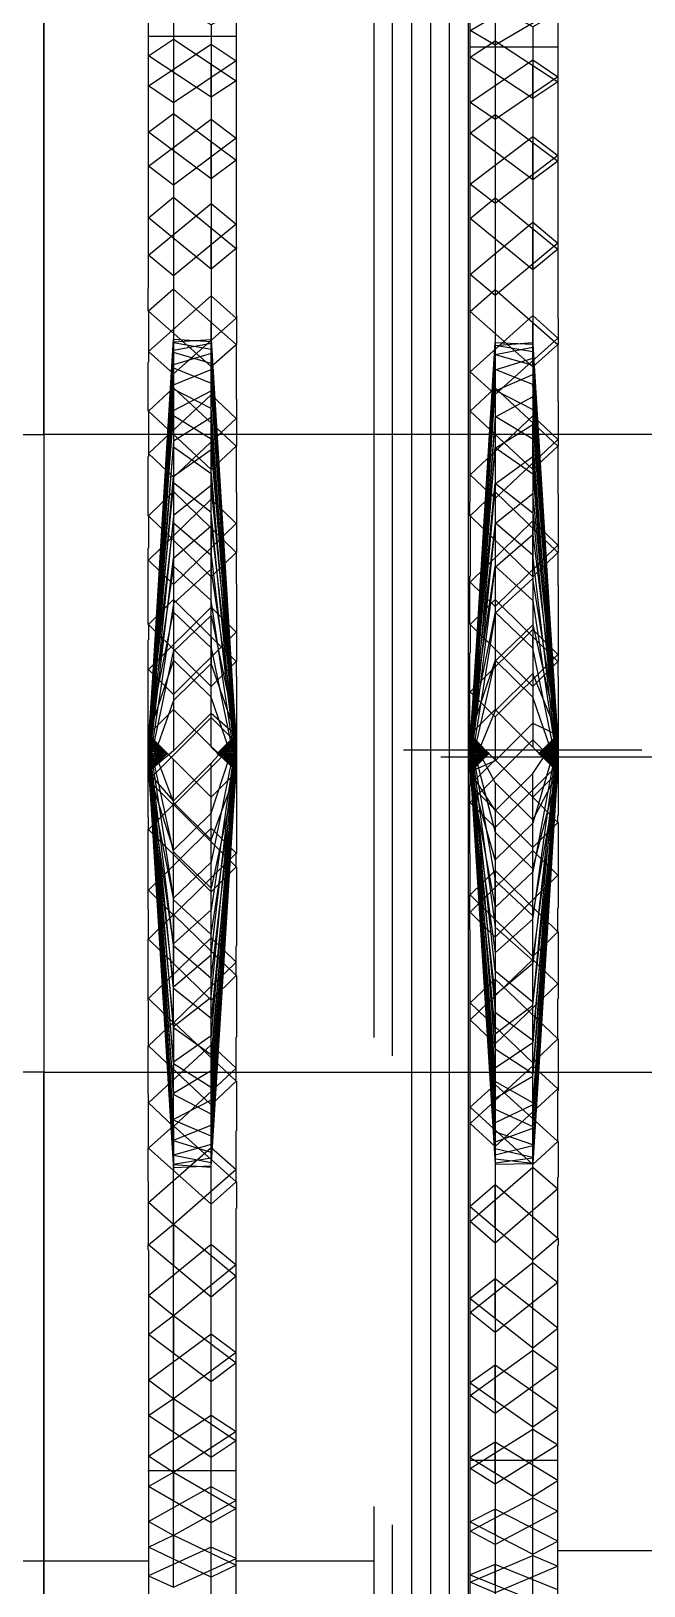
# Model space of a CAD drawing. Header units: millimetres. Extents: x -300 to 383236, y -195106 to -144646.
# Drawn here: x 28283.7 to 28370.2, y -163319.2 to -163099.7 of the extents above; entities that cross this region are included whole.
import ezdxf

# ---------------------------------------------------------------- set-up
doc = ezdxf.new("R2010")
doc.units = ezdxf.units.MM
doc.header["$LTSCALE"] = 60
doc.layers.add('EQUIPMENT', color=253, linetype='Continuous', lineweight=0)

# ---------------------------------------------------------------- blocks, each defined once
blk = doc.blocks.new('A$Cc6299706')
at = {"layer": 'EQUIPMENT', "lineweight": -3}
for points in [[(-42884.53, 32298.5), (-43054.53, 32298.5), (-43054.53, 32178.6), (-43054.53, 31949.5), (-43054.53, 32178.6)], [(-43039.77, 31970.14), (-43039.77, 31980.11), (-43039.77, 31992.19), (-43039.77, 32002.98), (-43039.77, 32012.33), (-43039.77, 32020.09), (-43039.77, 32026.17), (-43039.77, 32030.45), (-43039.77, 32032.9), (-43039.77, 32033.45), (-43030.93, 32033.49)], [(-43036.23, 32033.43), (-43036.23, 31962.61)], [(-43036.23, 32033.3), (-43036.23, 31962.96)], [(-43030.93, 32032.68), (-43030.93, 32031.86), (-43030.93, 32033.49), (-43027.39, 32033.47), (-43027.39, 32032.27), (-43027.39, 32029.2), (-43027.39, 32024.3), (-43027.39, 32017.65), (-43027.39, 32009.33), (-43027.39, 31999.47), (-43027.39, 31988.23), (-43027.39, 31975.95)], [(-42994.36, 31939.97), (-42994.36, 31952.82), (-42994.36, 31966.89), (-42994.36, 31980.03), (-42994.36, 31992.06), (-42994.36, 32002.78), (-42994.36, 32012.03), (-42994.36, 32019.68), (-42994.36, 32025.62), (-42994.36, 32029.76), (-42994.36, 32032.02), (-42994.36, 32032.39), (-42985.53, 32032.54)], [(-42994.36, 32032.39), (-42990.83, 32032.34), (-42990.83, 31962.06)], [(-42990.83, 32032.39), (-42990.83, 31962.51)], [(-42985.53, 32031.84), (-42985.53, 32031.1), (-42985.53, 32032.54), (-42981.99, 32032.48), (-42981.99, 32031.47), (-42981.99, 32028.56), (-42981.99, 32023.8), (-42981.99, 32017.28), (-42981.99, 32009.07), (-42981.99, 31999.29), (-42981.99, 31988.11), (-42981.99, 31975.69), (-42981.99, 31965.87)], [(-43036.23, 32031.67), (-43036.23, 31961.4)], [(-43036.23, 32031.28), (-43036.23, 31962.45)], [(-42990.83, 32030.55), (-42990.83, 31962.08)], [(-42990.83, 32030.37), (-42990.83, 31960.76)], [(-43036.23, 32028.05), (-43036.23, 31959.36)], [(-43036.23, 32027.41), (-43036.23, 31961.1)], [(-43005.33, 31861.82), (-43005.33, 32027.35), (-43007.93, 32027.35), (-43007.93, 31864.42)], [(-43005.33, 32027.05), (-43002.63, 32027.05), (-43002.63, 31781.96), (-43005.33, 31781.96)], [(-43002.63, 32026.75), (-42999.93, 32026.75), (-42999.93, 31782.26), (-43002.63, 31782.26)], [(-42999.93, 32026.45), (-42997.33, 32026.45), (-42997.33, 31782.56), (-42999.93, 31782.56)], [(-42997.33, 32026.15), (-42994.63, 32026.15), (-42994.63, 31782.86), (-42997.33, 31782.86)], [(-42990.83, 32026.84), (-42990.83, 31960.81)], [(-42990.83, 32026.53), (-42990.83, 31958.63)], [(-43036.23, 32022.61), (-43036.23, 31956.52)], [(-43036.23, 32021.73), (-43036.23, 31958.91)], [(-42990.83, 32021.29), (-42990.83, 31958.69)], [(-42990.83, 32020.88), (-42990.83, 31955.68)], [(-43036.23, 32015.44), (-43036.23, 31952.91)], [(-43030.93, 32007.33), (-43039.77, 32012.33), (-43036.23, 32014.33), (-43027.39, 32009.33), (-43030.93, 32007.33), (-43030.93, 31997.13)], [(-43036.23, 32014.33), (-43036.23, 31955.93)], [(-42985.53, 32007.08), (-42994.36, 32012.03), (-42990.83, 32014.01), (-42981.99, 32009.07), (-42985.53, 32007.08), (-42985.53, 31996.97)], [(-42990.83, 32014.01), (-42990.83, 31955.76)], [(-42990.83, 32013.48), (-42990.83, 31951.98)], [(-43036.23, 32006.65), (-43036.23, 31948.6)], [(-43039.83, 32005.75), (-43027.33, 32005.75)], [(-43030.93, 31997.13), (-43039.77, 32002.98), (-43036.23, 32005.32), (-43027.39, 31999.47), (-43030.93, 31997.13), (-43030.93, 31985.59)], [(-43036.23, 32005.32), (-43036.23, 31952.19)], [(-42994.43, 32004.25), (-42981.93, 32004.25)], [(-42985.53, 31996.97), (-42994.36, 32002.78), (-42990.83, 32005.1), (-42981.99, 31999.29), (-42985.53, 31996.97), (-42985.53, 31985.48)], [(-42990.83, 32005.1), (-42990.83, 31952.07)], [(-42990.83, 32004.47), (-42990.83, 31947.57)], [(-43030.93, 32001.82), (-43030.93, 31997.13)], [(-43030.93, 32001.82), (-43030.93, 31997.13)], [(-43030.93, 32001.82), (-43030.93, 31997.13)], [(-43030.93, 32001.82), (-43030.93, 31997.13)], [(-43030.93, 32001.82), (-43030.93, 31997.13)], [(-43030.93, 32001.82), (-43030.93, 31997.13)], [(-43030.93, 32001.82), (-43030.93, 31997.13)], [(-42985.53, 32001.61), (-42985.53, 31996.97)], [(-42985.53, 32001.61), (-42985.53, 31996.97)], [(-42985.53, 32001.61), (-42985.53, 31996.97)], [(-42985.53, 32001.61), (-42985.53, 31996.97)], [(-42985.53, 32001.61), (-42985.53, 31996.97)], [(-42985.53, 32001.61), (-42985.53, 31996.97)], [(-42985.53, 32001.61), (-42985.53, 31996.97)], [(-43036.23, 31996.36), (-43036.23, 31943.63)], [(-43030.93, 31985.59), (-43039.77, 31992.19), (-43036.23, 31994.83), (-43027.39, 31988.23), (-43030.93, 31985.59), (-43030.93, 31972.85)], [(-43036.23, 31994.83), (-43036.23, 31947.76)], [(-42985.53, 31985.48), (-42994.36, 31992.06), (-42990.83, 31994.69), (-42981.99, 31988.11), (-42985.53, 31985.48), (-42985.53, 31972.79)], [(-42990.83, 31994.69), (-42990.83, 31947.67)], [(-42990.83, 31993.97), (-42990.83, 31942.51)], [(-43030.93, 31990.87), (-43030.93, 31985.59)], [(-43030.93, 31990.87), (-43030.93, 31985.59)], [(-43030.93, 31990.87), (-43030.93, 31985.59)], [(-43030.93, 31990.87), (-43030.93, 31985.59)], [(-43030.93, 31990.87), (-43030.93, 31985.59)], [(-43030.93, 31990.87), (-43030.93, 31985.59)], [(-43030.93, 31990.87), (-43030.93, 31985.59)], [(-43030.93, 31990.87), (-43030.93, 31985.59)], [(-43030.93, 31990.87), (-43030.93, 31985.59)], [(-42985.53, 31990.75), (-42985.53, 31985.48)], [(-42985.53, 31990.75), (-42985.53, 31985.48)], [(-42985.53, 31990.75), (-42985.53, 31985.48)], [(-42985.53, 31990.75), (-42985.53, 31985.48)], [(-42985.53, 31990.75), (-42985.53, 31985.48)], [(-42985.53, 31990.75), (-42985.53, 31985.48)], [(-42985.53, 31990.75), (-42985.53, 31985.48)], [(-42985.53, 31990.75), (-42985.53, 31985.48)], [(-42985.53, 31990.75), (-42985.53, 31985.48)], [(-43036.23, 31984.72), (-43036.23, 31938.1)], [(-43030.93, 31972.85), (-43039.77, 31980.11), (-43036.23, 31983.02), (-43027.39, 31975.76), (-43030.93, 31972.85), (-43030.93, 31959.11)], [(-43036.23, 31983.02), (-43036.23, 31942.69)], [(-42985.53, 31972.79), (-42994.36, 31980.03), (-42990.83, 31982.93), (-42981.99, 31975.69), (-42985.53, 31972.79), (-42985.53, 31959.09)], [(-42990.83, 31982.93), (-42990.83, 31942.64)], [(-42990.83, 31982.13), (-42990.83, 31936.89)], [(-43030.93, 31978.67), (-43030.93, 31972.85)], [(-43030.93, 31978.67), (-43030.93, 31972.85)], [(-43030.93, 31978.67), (-43030.93, 31972.85)], [(-43030.93, 31978.67), (-43030.93, 31972.85)], [(-43030.93, 31978.67), (-43030.93, 31972.85)], [(-43030.93, 31978.67), (-43030.93, 31972.85)], [(-43030.93, 31978.67), (-43030.93, 31972.85)], [(-43030.93, 31978.67), (-43030.93, 31972.85)], [(-43030.93, 31978.67), (-43030.93, 31972.85)], [(-43030.93, 31978.67), (-43030.93, 31972.85)], [(-43030.93, 31978.67), (-43030.93, 31972.85)], [(-42985.53, 31978.59), (-42985.53, 31972.79)], [(-42985.53, 31978.59), (-42985.53, 31972.79)], [(-42985.53, 31978.59), (-42985.53, 31972.79)], [(-42985.53, 31978.59), (-42985.53, 31972.79)], [(-42985.53, 31978.59), (-42985.53, 31972.79)], [(-42985.53, 31978.59), (-42985.53, 31972.79)], [(-42985.53, 31978.59), (-42985.53, 31972.79)], [(-42985.53, 31978.59), (-42985.53, 31972.79)], [(-42985.53, 31978.59), (-42985.53, 31972.79)], [(-42985.53, 31978.59), (-42985.53, 31972.79)], [(-42985.53, 31978.59), (-42985.53, 31972.79)], [(-43027.39, 31975.76), (-43027.39, 31966.34)], [(-43027.33, 31975.95), (-43027.33, 31975.76)], [(-43036.23, 31971.9), (-43036.23, 31932.07)], [(-43039.83, 31970.14), (-43039.83, 31966.93)], [(-43030.93, 31947.42), (-43030.93, 31951.18), (-43030.93, 31944.57), (-43030.93, 31951.18), (-43030.93, 31944.57), (-43030.93, 31959.11), (-43027.39, 31962.23), (-43036.23, 31970.06), (-43039.77, 31966.93), (-43030.93, 31959.11)], [(-43036.23, 31970.06), (-43036.23, 31937.06)], [(-42985.53, 31959.09), (-42994.36, 31966.89), (-42990.83, 31970.01), (-42981.99, 31962.21), (-42985.53, 31959.09), (-42985.53, 31944.56), (-42994.36, 31952.82), (-42990.83, 31956.11), (-42981.99, 31947.86), (-42985.53, 31944.56), (-42985.53, 31929.44), (-42985.53, 31936.3)], [(-42990.83, 31970.01), (-42990.83, 31937.03)], [(-42990.83, 31969.14), (-42990.83, 31930.78)], [(-43039.77, 31966.93), (-43039.77, 31959.73)], [(-43030.93, 31965.37), (-43030.93, 31959.11)], [(-43030.93, 31965.37), (-43030.93, 31959.11)], [(-43030.93, 31965.37), (-43030.93, 31960.96)], [(-43030.93, 31965.37), (-43030.93, 31962.38)], [(-43030.93, 31962.66), (-43030.93, 31965.37), (-43030.93, 31962.95)], [(-43030.93, 31959.54), (-43030.93, 31965.37), (-43030.93, 31961.51)], [(-43030.93, 31965.37), (-43030.93, 31959.11)], [(-43027.33, 31966.34), (-43027.33, 31962.23)], [(-42985.53, 31965.33), (-42985.53, 31959.09)], [(-42985.53, 31965.33), (-42985.53, 31959.09)], [(-42985.53, 31965.33), (-42985.53, 31960.3)], [(-42985.53, 31965.33), (-42985.53, 31961.82)], [(-42985.53, 31962.27), (-42985.53, 31965.33), (-42985.53, 31962.47)], [(-42985.53, 31959.29), (-42985.53, 31965.33), (-42985.53, 31961.2)], [(-42985.53, 31965.33), (-42985.53, 31959.09)], [(-42981.93, 31965.87), (-42981.93, 31962.21)], [(-43027.39, 31962.23), (-43027.39, 31954.5)], [(-42994.36, 31906.68), (-42990.83, 31947.67), (-42985.53, 31943.95), (-42981.99, 31903.29), (-42984.65, 31904.5), (-42981.99, 31903.59), (-42985.53, 31948.84), (-42990.83, 31952.07), (-42994.36, 31906.48), (-42991.72, 31904.5), (-42994.36, 31905.71), (-42990.83, 31960.81), (-42985.53, 31959.29), (-42981.99, 31904.55), (-42984.65, 31904.5), (-42981.99, 31905.49), (-42985.53, 31962.47), (-42990.83, 31962.06), (-42994.36, 31904.78), (-42991.72, 31904.5), (-42994.36, 31903.81), (-42990.83, 31955.68), (-42985.53, 31957.97), (-42981.99, 31906.31), (-42984.65, 31904.5), (-42981.99, 31906.88), (-42985.53, 31946.36), (-42990.83, 31942.51), (-42994.36, 31902.94), (-42991.72, 31904.5), (-42994.36, 31902.27)], [(-42981.99, 31962.21), (-42981.99, 31954.22)], [(-43039.83, 31959.73), (-43039.83, 31952.83)], [(-43036.23, 31958.1), (-43036.23, 31925.64)], [(-43030.93, 31930.5), (-43030.93, 31936.31), (-43030.93, 31929.44), (-43030.93, 31944.57), (-43027.39, 31947.88), (-43036.23, 31956.13), (-43039.77, 31952.83), (-43030.93, 31944.57), (-43030.93, 31951.18), (-43030.93, 31948.93)], [(-43036.23, 31904.88), (-43039.76, 31901.91), (-43037.11, 31904.5), (-43039.76, 31903.54), (-43036.23, 31952.91), (-43030.93, 31955.69), (-43027.39, 31906.5), (-43030.05, 31904.5), (-43027.39, 31906.7), (-43030.93, 31951.9), (-43036.23, 31948.6), (-43039.76, 31903.25), (-43037.11, 31904.5), (-43039.77, 31901.85), (-43036.23, 31890.84)], [(-43039.76, 31906.49), (-43036.23, 31952.19), (-43030.93, 31948.93), (-43027.39, 31903.57), (-43030.05, 31904.5), (-43027.39, 31903.88), (-43030.93, 31953.19), (-43036.23, 31955.93), (-43039.76, 31906.27), (-43037.11, 31904.5), (-43039.76, 31906.99), (-43036.23, 31937.06), (-43030.93, 31932.51), (-43027.39, 31902.75), (-43030.05, 31904.5), (-43027.39, 31902.52), (-43030.93, 31926.11), (-43036.23, 31930.95), (-43039.76, 31907.09)], [(-43036.23, 31956.13), (-43036.23, 31930.95)], [(-42990.83, 31956.11), (-42990.83, 31930.93)], [(-43027.33, 31954.5), (-43027.33, 31947.88)], [(-42990.83, 31955.19), (-42990.83, 31924.29)], [(-42981.93, 31954.22), (-42981.93, 31947.86)], [(-43039.77, 31952.83), (-43039.77, 31946.43)], [(-42985.53, 31946.36), (-42985.53, 31951.16), (-42985.53, 31944.56), (-42985.53, 31951.16), (-42985.53, 31944.56), (-42985.53, 31951.16)], [(-42985.53, 31948.84), (-42985.53, 31951.16), (-42985.53, 31950.94)], [(-42884.53, 31949.5), (-43054.53, 31949.5), (-43054.53, 31859.51), (-42884.53, 31859.51)], [(-43036.23, 31877.6), (-43039.77, 31901.94), (-43037.11, 31904.5), (-43039.76, 31902.98), (-43036.23, 31943.63), (-43030.93, 31947.42), (-43027.39, 31906.86), (-43030.05, 31904.5), (-43027.39, 31906.99), (-43030.93, 31942.3), (-43036.23, 31938.1), (-43039.76, 31902.72), (-43037.11, 31904.5), (-43039.77, 31903.02), (-43036.23, 31849.91)], [(-43027.39, 31947.88), (-43027.39, 31941.31)], [(-42981.99, 31947.86), (-42981.99, 31941.08)], [(-43039.83, 31946.43), (-43039.83, 31938.03)], [(-43036.23, 31943.51), (-43036.23, 31918.9)], [(-43027.39, 31901.85), (-43030.93, 31898.31), (-43039.77, 31907.16), (-43036.23, 31910.69), (-43027.39, 31902.02), (-43030.93, 31905.38), (-43030.93, 31913.95), (-43027.39, 31917.46), (-43036.23, 31926.23), (-43039.77, 31922.72), (-43030.93, 31913.95), (-43030.93, 31929.44), (-43027.39, 31932.87), (-43036.23, 31941.46), (-43039.77, 31938.03), (-43030.93, 31929.44), (-43030.93, 31936.31), (-43030.93, 31932.51)], [(-43036.23, 31941.46), (-43036.23, 31924.46)], [(-43027.33, 31941.31), (-43027.33, 31932.87)], [(-42985.53, 31929.44), (-42994.36, 31938.02), (-42990.83, 31941.45), (-42981.99, 31932.87), (-42985.53, 31929.44), (-42985.53, 31913.95), (-42994.36, 31922.72), (-42990.83, 31926.23), (-42981.99, 31917.46), (-42985.53, 31913.95), (-42985.53, 31905.38), (-42981.99, 31902.02)], [(-42990.83, 31941.45), (-42990.83, 31924.45)], [(-42990.83, 31940.48), (-42990.83, 31917.5)], [(-42981.93, 31941.08), (-42981.93, 31932.87)], [(-43039.77, 31938.03), (-43039.77, 31933.49)], [(-42994.43, 31939.97), (-42994.43, 31938.02)], [(-42994.36, 31938.02), (-42994.36, 31929.51)], [(-43036.23, 31846.49), (-43039.77, 31903.59), (-43037.11, 31904.5), (-43039.76, 31902.5), (-43036.23, 31932.07), (-43030.93, 31936.64), (-43027.39, 31907.08), (-43030.05, 31904.5), (-43027.39, 31907.14), (-43030.93, 31930.5), (-43036.23, 31925.64), (-43039.76, 31902.3), (-43037.11, 31904.5), (-43039.77, 31903.9), (-43036.23, 31846.05)], [(-42985.53, 31932.5), (-42985.53, 31936.3), (-42985.53, 31935.41)], [(-43039.83, 31933.49), (-43039.83, 31922.72)], [(-43027.39, 31932.87), (-43027.39, 31928.39)], [(-42981.99, 31932.87), (-42981.99, 31928.24)], [(-42994.43, 31929.51), (-42994.43, 31922.72)], [(-42994.36, 31907.09), (-42990.83, 31930.93), (-42985.53, 31926.1), (-42981.99, 31902.53), (-42984.65, 31904.5), (-42981.99, 31902.33), (-42985.53, 31919.38), (-42990.83, 31924.45), (-42994.36, 31907.14)], [(-42994.36, 31902.11), (-42990.83, 31917.5), (-42985.53, 31922.63), (-42982, 31907.17), (-42984.65, 31904.5), (-42981.99, 31907.14), (-42985.53, 31929.2), (-42990.83, 31924.29), (-42994.36, 31902.27), (-42991.72, 31904.5), (-42994.36, 31901.99)], [(-43036.23, 31928.35), (-43036.23, 31911.95)], [(-43027.33, 31928.39), (-43027.33, 31917.46)], [(-42981.93, 31928.24), (-42981.93, 31917.46)], [(-43036.23, 31912.84), (-43027.39, 31921.62), (-43030.93, 31925.13), (-43039.77, 31916.35), (-43036.23, 31912.84), (-43036.23, 31904.88), (-43030.93, 31910.19), (-43027.4, 31907.08), (-43030.05, 31904.5), (-43027.4, 31906.98), (-43030.93, 31903.12), (-43036.23, 31897.82), (-43039.76, 31901.86), (-43037.11, 31904.5), (-43039.77, 31904.54), (-43036.23, 31847.72)], [(-43036.23, 31926.23), (-43036.23, 31917.67)], [(-42990.83, 31926.23), (-42990.83, 31917.67)], [(-42990.83, 31925.24), (-42990.83, 31910.53)], [(-43036.23, 31846.46), (-43039.77, 31904.21), (-43037.11, 31904.5), (-43039.76, 31902.14), (-43036.23, 31918.9), (-43030.93, 31923.98), (-43027.4, 31907.17), (-43030.05, 31904.5), (-43027.4, 31907.14), (-43030.93, 31917.18), (-43036.23, 31911.95), (-43039.76, 31902.01)], [(-43039.77, 31922.72), (-43039.77, 31920.53)], [(-43039.76, 31907.14), (-43036.23, 31924.46), (-43030.93, 31919.39), (-43027.39, 31902.32), (-43030.05, 31904.5)], [(-42994.36, 31922.72), (-42994.36, 31918.69)], [(-43039.83, 31920.53), (-43039.83, 31895.52)], [(-43030.93, 31919.39), (-43030.93, 31920.97), (-43030.93, 31917.18)], [(-42990.83, 31909.68), (-42981.99, 31918.48), (-42985.53, 31922.01), (-42994.36, 31913.21), (-42990.83, 31909.68), (-42990.83, 31903.45), (-42985.53, 31908.76), (-42982, 31907.06), (-42984.65, 31904.5), (-42982, 31907.13), (-42985.53, 31915.77), (-42990.83, 31910.53), (-42994.36, 31901.99), (-42991.72, 31904.5), (-42994.36, 31901.88), (-42990.83, 31882.75)], [(-42985.53, 31919.38), (-42985.53, 31920.97), (-42985.53, 31915.77)], [(-42994.43, 31918.69), (-42994.43, 31901.69)], [(-43027.39, 31902.16), (-43030.93, 31912.44), (-43036.23, 31917.67), (-43039.76, 31907.17)], [(-43027.39, 31917.46), (-43027.39, 31915.38)], [(-42981.99, 31902.16), (-42985.53, 31912.44), (-42990.83, 31917.67), (-42994.36, 31907.17)], [(-42981.99, 31917.46), (-42981.99, 31915.29)], [(-43027.33, 31915.38), (-43027.33, 31890.34)], [(-42981.93, 31915.29), (-42981.93, 31895.75)], [(-43027.4, 31902.13), (-43030.93, 31861.93), (-43036.23, 31865.74), (-43036.23, 31859.9), (-43036.23, 31860.74), (-43030.93, 31857.4), (-43027.4, 31902.29), (-43030.05, 31904.5), (-43027.4, 31902.48), (-43030.93, 31853.56), (-43036.23, 31856.37), (-43039.77, 31905.47), (-43037.11, 31904.5), (-43039.77, 31907), (-43036.23, 31897.56), (-43030.93, 31892.31), (-43027.4, 31901.84), (-43030.93, 31885.5), (-43036.23, 31890.59), (-43036.23, 31890.24), (-43036.23, 31890.84), (-43030.93, 31896.06), (-43027.4, 31906.85), (-43030.05, 31904.5), (-43027.4, 31906.68), (-43030.93, 31889.13), (-43036.23, 31884.08), (-43039.77, 31901.87), (-43037.11, 31904.5), (-43039.77, 31904.86), (-43036.23, 31849.82)], [(-43036.23, 31890.59), (-43039.77, 31906.87)], [(-43039.77, 31906.87), (-43037.11, 31904.5)], [(-43036.23, 31877.37), (-43039.77, 31906.51), (-43037.11, 31904.5), (-43039.77, 31902.54), (-43036.23, 31856.52), (-43030.93, 31859.75), (-43027.4, 31905.42), (-43030.05, 31904.5), (-43027.4, 31905.11), (-43030.93, 31855.54), (-43036.23, 31852.84), (-43039.77, 31902.77), (-43037.11, 31904.5), (-43039.77, 31906.71), (-43036.23, 31883.83), (-43030.93, 31878.95), (-43027.4, 31901.86)], [(-43036.23, 31860.74), (-43039.77, 31905.76), (-43037.11, 31904.5), (-43039.77, 31902.03), (-43036.23, 31871.53), (-43030.93, 31876.05), (-43027.4, 31906.25), (-43030.05, 31904.5), (-43027.4, 31906.48), (-43030.93, 31882.43), (-43036.23, 31877.6), (-43036.23, 31874.85), (-43036.23, 31881.75), (-43036.23, 31874.85), (-43036.23, 31877.37), (-43030.93, 31872.79), (-43027.4, 31901.91)], [(-43027.4, 31902), (-43030.93, 31867.08), (-43036.23, 31871.32), (-43039.77, 31906.29), (-43037.11, 31904.5), (-43039.77, 31902.33), (-43036.23, 31865.94)], [(-43036.23, 31865.74), (-43039.77, 31906.04), (-43037.11, 31904.5), (-43039.77, 31902.17)], [(-43027.4, 31902.7), (-43030.93, 31850.47), (-43036.23, 31852.71), (-43039.77, 31905.17)], [(-43039.77, 31905.17), (-43037.11, 31904.5)], [(-43039.76, 31906.99), (-43037.11, 31904.5)], [(-43003.74, 31905.01), (-42970.13, 31905.01)], [(-42990.83, 31900.41), (-42994.36, 31907.03)], [(-42990.83, 31870.39), (-42994.36, 31902.06), (-42991.72, 31904.5), (-42994.36, 31901.85), (-42990.83, 31896.4), (-42985.53, 31901.68), (-42982, 31906.95), (-42984.65, 31904.5), (-42982, 31906.81), (-42985.53, 31894.65), (-42990.83, 31889.46), (-42994.36, 31901.85), (-42991.72, 31904.5), (-42994.36, 31902.59), (-42990.83, 31855.85)], [(-42994.36, 31906.92), (-42990.83, 31893.39), (-42985.53, 31888.23), (-42982, 31901.85), (-42985.53, 31895.13), (-42990.83, 31900.41), (-42990.83, 31887.99), (-42994.36, 31884.52), (-42985.53, 31875.81), (-42981.99, 31879.3), (-42990.83, 31887.99), (-42990.83, 31872.65), (-42994.36, 31869.27), (-42985.53, 31860.82), (-42981.99, 31864.2), (-42990.83, 31872.65), (-42990.83, 31857.77), (-42994.36, 31854.54), (-42985.53, 31846.48), (-42981.99, 31849.71), (-42990.83, 31857.77), (-42990.83, 31843.59), (-42994.36, 31840.56), (-42985.53, 31832.99), (-42981.99, 31836.02), (-42990.83, 31843.59), (-42990.83, 31830.31), (-42994.36, 31827.54), (-42985.53, 31820.59), (-42981.99, 31823.36), (-42990.83, 31830.31), (-42990.83, 31818.14), (-42994.36, 31815.65), (-42985.53, 31809.42), (-42981.99, 31811.91), (-42990.83, 31818.14), (-42990.83, 31807.26), (-42994.36, 31805.09), (-42985.53, 31799.67), (-42981.99, 31801.84), (-42990.83, 31807.26), (-42990.83, 31797.83), (-42994.36, 31796.01), (-42985.53, 31791.48), (-42981.99, 31793.3), (-42990.83, 31797.83), (-42990.83, 31789.98), (-42994.36, 31788.55), (-42985.53, 31784.97)], [(-42981.99, 31786.41), (-42990.83, 31789.98), (-42990.83, 31783.84)], [(-42990.83, 31854.26), (-42994.36, 31905.27), (-42991.72, 31904.5), (-42994.36, 31903.67), (-42990.83, 31846.72), (-42985.53, 31847.42), (-42982, 31904.04), (-42984.65, 31904.5), (-42982, 31904.37), (-42985.53, 31849.11), (-42990.83, 31847.77), (-42994.36, 31903.37), (-42991.72, 31904.5), (-42994.36, 31903.09), (-42990.83, 31849.65), (-42985.53, 31851.61), (-42982, 31904.7), (-42984.65, 31904.5), (-42982, 31905.01), (-42985.53, 31854.91), (-42990.83, 31852.37), (-42990.83, 31851.31), (-42990.83, 31857.77), (-42990.83, 31851.31), (-42990.83, 31857.77), (-42990.83, 31851.31), (-42990.83, 31854.26), (-42985.53, 31851.82), (-42982, 31902.62), (-42984.65, 31904.5), (-42982, 31902.41), (-42985.53, 31855.17), (-42990.83, 31858.17), (-42994.36, 31905.58), (-42991.72, 31904.5), (-42994.36, 31906.77), (-42990.83, 31886.54)], [(-42990.83, 31852.37), (-42994.36, 31902.83), (-42991.72, 31904.5), (-42994.36, 31901.95), (-42990.83, 31876.36), (-42985.53, 31881.12), (-42982, 31906.42), (-42984.65, 31904.5), (-42982, 31906.63), (-42985.53, 31887.76), (-42990.83, 31882.75), (-42990.83, 31881.03), (-42990.83, 31886.54), (-42985.53, 31881.56), (-42982, 31901.85)], [(-42982, 31901.96), (-42985.53, 31869.37), (-42990.83, 31873.74), (-42994.36, 31906.37), (-42991.72, 31904.5), (-42994.36, 31904.64), (-42990.83, 31848.75), (-42985.53, 31847.51), (-42982, 31903.14), (-42984.65, 31904.5), (-42982, 31902.87), (-42985.53, 31849.26), (-42990.83, 31851.1), (-42994.36, 31904.95), (-42991.72, 31904.5), (-42994.36, 31906.58), (-42990.83, 31879.96), (-42985.53, 31875.25), (-42982, 31901.88)], [(-42990.83, 31851.31), (-42990.83, 31857.77), (-42990.83, 31851.31), (-42990.83, 31857.77), (-42990.83, 31851.31), (-42990.83, 31855.85), (-42985.53, 31858.94), (-42982, 31905.33), (-42984.65, 31904.5), (-42982, 31905.63), (-42985.53, 31863.66), (-42990.83, 31860.06), (-42994.36, 31902.38), (-42991.72, 31904.5), (-42994.36, 31902.2), (-42990.83, 31864.93), (-42985.53, 31868.98), (-42982, 31905.91), (-42984.65, 31904.5), (-42982, 31906.18), (-42985.53, 31874.83), (-42990.83, 31870.39), (-42990.83, 31865.89), (-42990.83, 31867.97), (-42985.53, 31864), (-42982, 31902.08)], [(-42982, 31902.23), (-42985.53, 31859.25), (-42990.83, 31862.76), (-42994.36, 31905.86), (-42991.72, 31904.5), (-42994.36, 31903.99), (-42990.83, 31846.53), (-42985.53, 31846.59), (-42982, 31903.73), (-42984.65, 31904.5), (-42982, 31903.43), (-42985.53, 31846.62), (-42990.83, 31847.21), (-42994.36, 31904.31), (-42991.72, 31904.5), (-42994.36, 31906.13), (-42990.83, 31867.97)], [(-43036.23, 31847.78), (-43039.77, 31903.29), (-43037.11, 31904.5), (-43039.76, 31902.5)], [(-43027.39, 31888.49), (-43030.93, 31884.97), (-43039.77, 31893.76), (-43036.23, 31897.28), (-43036.23, 31903.62)], [(-43027.4, 31902.96), (-43030.93, 31848.17), (-43036.23, 31849.82), (-43036.23, 31845.61)], [(-43030.93, 31893.95), (-43030.93, 31903.12)], [(-43027.4, 31902.7), (-43030.05, 31904.5)], [(-43027.4, 31902.96), (-43030.05, 31904.5)], [(-42998.48, 31904), (-42734.89, 31904)], [(-42990.83, 31903.59), (-42994.36, 31900.07), (-42994.36, 31901.69)], [(-42990.83, 31903.45), (-42994.36, 31901.9)], [(-43036.23, 31860.91), (-43039.77, 31902.33)], [(-42985.53, 31890.81), (-42985.53, 31901.68)], [(-42994.43, 31900.07), (-42994.43, 31890.35)], [(-42994.36, 31900.07), (-42985.53, 31891.24), (-42981.99, 31894.77), (-42985.53, 31898.31)], [(-43039.77, 31834.41), (-43039.77, 31822.47), (-43039.77, 31811.04), (-43039.77, 31800.99), (-43039.77, 31792.44), (-43039.77, 31785.55)], [(-43036.23, 31786.84), (-43036.23, 31794.13), (-43027.39, 31789.91), (-43030.93, 31788.23), (-43039.77, 31792.44), (-43036.23, 31794.13), (-43036.23, 31803.03), (-43027.39, 31797.91), (-43030.93, 31795.86), (-43039.77, 31800.99), (-43036.23, 31803.03), (-43036.23, 31813.43), (-43027.39, 31807.47), (-43030.93, 31805.09), (-43039.77, 31811.04), (-43036.23, 31813.43), (-43036.23, 31825.16), (-43027.39, 31818.45), (-43030.93, 31815.77), (-43039.77, 31822.47), (-43036.23, 31825.16), (-43036.23, 31838.05), (-43027.39, 31830.7), (-43030.93, 31827.76), (-43039.77, 31835.11), (-43036.23, 31838.05), (-43036.23, 31851.92), (-43027.39, 31844.03), (-43030.93, 31840.87), (-43039.77, 31848.76), (-43036.23, 31851.92), (-43036.23, 31866.55), (-43027.39, 31858.24), (-43030.93, 31854.91), (-43039.77, 31863.23), (-43036.23, 31866.55), (-43036.23, 31881.75), (-43027.39, 31873.13), (-43030.93, 31869.68), (-43039.77, 31878.3), (-43036.23, 31881.75), (-43036.23, 31897.28), (-43027.39, 31888.49), (-43027.39, 31890.34)], [(-43039.77, 31893.76), (-43039.77, 31895.52)], [(-43030.93, 31878.48), (-43030.93, 31896.06)], [(-42985.53, 31891.24), (-42985.53, 31895.13)], [(-42985.53, 31875.39), (-42985.53, 31894.65)], [(-42981.99, 31894.77), (-42981.99, 31895.75)], [(-42981.93, 31894.77), (-42981.93, 31882.67)], [(-43039.83, 31893.76), (-43039.83, 31882.46)], [(-43030.93, 31884.97), (-43030.93, 31892.31)], [(-42994.36, 31884.52), (-42994.36, 31890.35)], [(-43030.93, 31863.38), (-43030.93, 31889.13)], [(-43027.33, 31888.49), (-43027.33, 31877.36)], [(-42990.83, 31881.03), (-42990.83, 31887.99)], [(-42985.53, 31875.81), (-42985.53, 31888.23)], [(-42985.53, 31860.41), (-42985.53, 31887.76)], [(-43030.93, 31869.68), (-43030.93, 31885.5)], [(-42994.43, 31884.52), (-42994.43, 31879.64)], [(-43039.77, 31878.3), (-43039.77, 31882.46)], [(-43030.93, 31848.89), (-43030.93, 31882.43)], [(-42985.53, 31860.82), (-42985.53, 31881.56)], [(-42985.53, 31846.09), (-42985.53, 31881.12)], [(-42981.99, 31879.3), (-42981.99, 31882.67)], [(-43030.93, 31854.91), (-43030.93, 31878.95)], [(-42994.36, 31776.84), (-42994.36, 31778.9), (-42994.36, 31782.81), (-42994.36, 31788.55), (-42994.36, 31796.01), (-42994.36, 31805.09), (-42994.36, 31815.65), (-42994.36, 31827.54), (-42994.36, 31840.56), (-42994.36, 31854.54), (-42994.36, 31869.27), (-42994.36, 31879.64)], [(-42981.93, 31879.3), (-42981.93, 31869.85)], [(-43039.83, 31878.3), (-43039.83, 31869.56)], [(-43027.39, 31873.13), (-43027.39, 31877.36)], [(-43030.93, 31835.22), (-43030.93, 31876.05)], [(-42985.53, 31846.48), (-42985.53, 31875.25)], [(-42985.53, 31832.63), (-42985.53, 31874.83)], [(-43030.93, 31840.87), (-43030.93, 31872.79)], [(-43027.33, 31873.13), (-43027.33, 31864.44)], [(-43030.93, 31822.55), (-43030.93, 31870.08)], [(-43039.77, 31863.23), (-43039.77, 31869.56)], [(-42985.53, 31832.99), (-42985.53, 31869.37)], [(-42985.53, 31820.25), (-42985.53, 31868.98)], [(-42981.99, 31864.2), (-42981.99, 31869.85)], [(-43030.93, 31827.76), (-43030.93, 31867.08)], [(-43030.93, 31811.1), (-43030.93, 31864.63)], [(-43027.39, 31858.24), (-43027.39, 31864.44)], [(-42985.53, 31820.59), (-42985.53, 31864)], [(-42985.53, 31809.12), (-42985.53, 31863.66)], [(-42981.93, 31864.2), (-42981.93, 31856.86)], [(-43039.83, 31863.23), (-43039.83, 31856.43)], [(-43030.93, 31815.77), (-43030.93, 31861.93)], [(-42854.53, 31512.28), (-42854.53, 31554.5), (-42854.53, 31510.5), (-43054.53, 31510.5), (-43054.53, 31630.39), (-43054.53, 31859.51), (-43054.53, 31630.39)], [(-43030.93, 31801.01), (-43030.93, 31859.75)], [(-42985.53, 31809.42), (-42985.53, 31859.25)], [(-42985.53, 31799.42), (-42985.53, 31858.94)], [(-43030.93, 31805.09), (-43030.93, 31857.4)], [(-43027.33, 31858.24), (-43027.33, 31851.22)], [(-42981.99, 31849.71), (-42981.99, 31856.86)], [(-43039.77, 31848.76), (-43039.77, 31856.43)], [(-43030.93, 31792.44), (-43030.93, 31855.54)], [(-42985.53, 31799.67), (-42985.53, 31855.17)], [(-42985.53, 31791.28), (-42985.53, 31854.91)], [(-43030.93, 31795.86), (-43030.93, 31853.56)], [(-43036.23, 31845.61), (-43036.23, 31851.92)], [(-43036.23, 31845.61), (-43036.23, 31851.92)], [(-43036.23, 31845.61), (-43036.23, 31851.92)], [(-43036.23, 31845.61), (-43036.23, 31851.92)], [(-43036.23, 31845.61), (-43036.23, 31851.92)], [(-43036.23, 31845.61), (-43036.23, 31851.92)], [(-43030.93, 31785.51), (-43030.93, 31852.04)], [(-43030.93, 31788.23), (-43030.93, 31850.47)], [(-43027.39, 31844.03), (-43027.39, 31851.22)], [(-42985.53, 31791.48), (-42985.53, 31851.82)], [(-42985.53, 31784.82), (-42985.53, 31851.61)], [(-43039.83, 31848.76), (-43039.83, 31844.07)], [(-43030.93, 31780.32), (-43030.93, 31849.3)], [(-43030.93, 31782.29), (-43030.93, 31848.17)], [(-42985.53, 31784.97), (-42985.53, 31849.26)], [(-42985.53, 31780.15), (-42985.53, 31849.11)], [(-42981.93, 31849.71), (-42981.93, 31844.67)], [(-43036.23, 31775.63), (-43027.39, 31775.52), (-43030.93, 31775.47), (-43030.93, 31846.29)], [(-43030.93, 31776.96), (-43030.93, 31847.38)], [(-43030.93, 31778.16), (-43030.93, 31846.69)], [(-43030.93, 31775.87), (-43030.93, 31846.07)], [(-42985.53, 31780.25), (-42985.53, 31847.51)], [(-42985.53, 31777.33), (-42985.53, 31847.42)], [(-42985.53, 31777.38), (-42985.53, 31846.62)], [(-42985.53, 31776.4), (-42985.53, 31846.59)], [(-43039.77, 31835.11), (-43039.77, 31844.07)], [(-43027.33, 31844.03), (-43027.33, 31840.27)], [(-42990.83, 31837.54), (-42990.83, 31843.59)], [(-42990.83, 31837.54), (-42990.83, 31843.59)], [(-42990.83, 31837.54), (-42990.83, 31843.59)], [(-42990.83, 31837.54), (-42990.83, 31843.59)], [(-42990.83, 31837.54), (-42990.83, 31843.59)], [(-42990.83, 31837.54), (-42990.83, 31843.59)], [(-42990.83, 31837.54), (-42990.83, 31843.59)], [(-42990.83, 31837.54), (-42990.83, 31843.59)], [(-42990.83, 31837.54), (-42990.83, 31843.59)], [(-42990.83, 31837.54), (-42990.83, 31843.59)], [(-42990.83, 31837.54), (-42990.83, 31843.59)], [(-42990.83, 31837.54), (-42990.83, 31843.59)], [(-42981.99, 31836.02), (-42981.99, 31844.67)], [(-43027.39, 31775.52), (-43027.39, 31776.35), (-43027.39, 31779.05), (-43027.39, 31783.6), (-43027.39, 31789.91), (-43027.39, 31797.91), (-43027.39, 31807.47), (-43027.39, 31818.45), (-43027.39, 31830.7), (-43027.39, 31840.27)], [(-43036.23, 31832.17), (-43036.23, 31838.05)], [(-43036.23, 31832.17), (-43036.23, 31838.05)], [(-43036.23, 31832.17), (-43036.23, 31838.05)], [(-43036.23, 31832.17), (-43036.23, 31838.05)], [(-43036.23, 31832.17), (-43036.23, 31838.05)], [(-43036.23, 31832.17), (-43036.23, 31838.05)], [(-43036.23, 31832.17), (-43036.23, 31838.05)], [(-43036.23, 31832.17), (-43036.23, 31838.05)], [(-43036.23, 31832.17), (-43036.23, 31838.05)], [(-43036.23, 31832.17), (-43036.23, 31838.05)], [(-43036.23, 31832.17), (-43036.23, 31838.05)], [(-43039.83, 31835.11), (-43039.83, 31834.41)], [(-42981.99, 31776.58), (-42981.99, 31777.99), (-42981.99, 31781.28), (-42981.99, 31786.41), (-42981.99, 31793.3), (-42981.99, 31801.84), (-42981.99, 31811.91), (-42981.99, 31823.36), (-42981.99, 31835.01)], [(-42981.93, 31836.02), (-42981.93, 31835.01)], [(-42990.83, 31824.76), (-42990.83, 31830.31)], [(-42990.83, 31824.76), (-42990.83, 31830.31)], [(-42990.83, 31824.76), (-42990.83, 31830.31)], [(-42990.83, 31824.76), (-42990.83, 31830.31)], [(-42990.83, 31824.76), (-42990.83, 31830.31)], [(-42990.83, 31824.76), (-42990.83, 31830.31)], [(-42990.83, 31824.76), (-42990.83, 31830.31)], [(-42990.83, 31824.76), (-42990.83, 31830.31)], [(-42990.83, 31824.76), (-42990.83, 31830.31)], [(-42990.83, 31824.76), (-42990.83, 31830.31)], [(-43036.23, 31819.79), (-43036.23, 31825.16)], [(-43036.23, 31819.79), (-43036.23, 31825.16)], [(-43036.23, 31819.79), (-43036.23, 31825.16)], [(-43036.23, 31819.79), (-43036.23, 31825.16)], [(-43036.23, 31819.79), (-43036.23, 31825.16)], [(-43036.23, 31819.79), (-43036.23, 31825.16)], [(-43036.23, 31819.79), (-43036.23, 31825.16)], [(-43036.23, 31819.79), (-43036.23, 31825.16)], [(-43036.23, 31819.79), (-43036.23, 31825.16)], [(-42990.83, 31813.16), (-42990.83, 31818.14)], [(-42990.83, 31813.16), (-42990.83, 31818.14)], [(-42990.83, 31813.16), (-42990.83, 31818.14)], [(-42990.83, 31813.16), (-42990.83, 31818.14)], [(-42990.83, 31813.16), (-42990.83, 31818.14)], [(-42990.83, 31813.16), (-42990.83, 31818.14)], [(-42990.83, 31813.16), (-42990.83, 31818.14)], [(-42990.83, 31813.16), (-42990.83, 31818.14)], [(-43036.23, 31808.66), (-43036.23, 31813.43)], [(-43036.23, 31808.66), (-43036.23, 31813.43)], [(-43036.23, 31808.66), (-43036.23, 31813.43)], [(-43036.23, 31808.66), (-43036.23, 31813.43)], [(-43036.23, 31808.66), (-43036.23, 31813.43)], [(-43036.23, 31808.66), (-43036.23, 31813.43)], [(-43036.23, 31808.66), (-43036.23, 31813.43)], [(-42990.83, 31802.92), (-42990.83, 31807.26)], [(-42990.83, 31802.92), (-42990.83, 31807.26)], [(-42990.83, 31802.92), (-42990.83, 31807.26)], [(-42990.83, 31802.92), (-42990.83, 31807.26)], [(-42990.83, 31802.92), (-42990.83, 31807.26)], [(-42990.83, 31802.92), (-42990.83, 31807.26)], [(-42994.43, 31804.75), (-42981.93, 31804.75)], [(-43039.83, 31803.26), (-43027.33, 31803.26)], [(-43036.23, 31798.93), (-43036.23, 31803.03)], [(-43036.23, 31798.93), (-43036.23, 31803.03)], [(-43036.23, 31798.93), (-43036.23, 31803.03)], [(-43036.23, 31798.93), (-43036.23, 31803.03)], [(-43036.23, 31798.93), (-43036.23, 31803.03)], [(-43007.93, 31798.2), (-43007.93, 31781.65), (-43005.33, 31781.65), (-43005.33, 31795.61)], [(-42990.83, 31794.2), (-42990.83, 31797.83)], [(-42990.83, 31794.2), (-42990.83, 31797.83)], [(-42990.83, 31794.2), (-42990.83, 31797.83)], [(-42990.83, 31794.2), (-42990.83, 31797.83)], [(-43036.23, 31790.76), (-43036.23, 31794.13)], [(-43036.23, 31790.76), (-43036.23, 31794.13)], [(-43036.23, 31790.76), (-43036.23, 31794.13)], [(-42981.93, 31792), (-42965.53, 31792)], [(-43058.13, 31790.5), (-43039.83, 31790.5)], [(-43027.33, 31790.5), (-43012.33, 31790.5), (-43008.03, 31790.5)], [(-42990.83, 31787.12), (-42990.83, 31789.98)], [(-42990.83, 31787.12), (-42990.83, 31789.98)]]:
    blk.add_lwpolyline(points, dxfattribs=at)
for points in [[(-42994.36, 32006.54), (-42985.53, 32011.73), (-42981.99, 32009.66), (-42990.83, 32004.47)], [(-43039.77, 31998.72), (-43030.93, 32004.62), (-43027.39, 32002.26), (-43036.23, 31996.36)], [(-43030.93, 31997.13), (-43030.93, 32001.82)], [(-43030.93, 31997.13), (-43030.93, 32001.82)], [(-42994.36, 31996.37), (-42985.53, 32002.4), (-42981.99, 31999.99), (-42990.83, 31993.97)], [(-42985.53, 31996.97), (-42985.53, 32001.61)], [(-42985.53, 31996.97), (-42985.53, 32001.61)], [(-43039.77, 31987.38), (-43030.93, 31994.04), (-43027.39, 31991.37), (-43036.23, 31984.72)], [(-43030.93, 31985.59), (-43030.93, 31990.87)], [(-43030.93, 31985.59), (-43030.93, 31990.87)], [(-42994.36, 31984.84), (-42985.53, 31991.6), (-42981.99, 31988.9), (-42990.83, 31982.13)], [(-42985.53, 31985.48), (-42985.53, 31990.75)], [(-42985.53, 31985.48), (-42985.53, 31990.75)], [(-43039.77, 31974.83), (-43030.93, 31982.14), (-43027.39, 31979.21), (-43036.23, 31971.9)], [(-43030.93, 31972.85), (-43030.93, 31978.67)], [(-43030.93, 31972.85), (-43030.93, 31978.67)], [(-42994.36, 31972.1), (-42985.53, 31979.51), (-42981.99, 31976.55), (-42990.83, 31969.14)], [(-42985.53, 31972.79), (-42985.53, 31978.59)], [(-42985.53, 31972.79), (-42985.53, 31978.59)], [(-43039.77, 31961.24), (-43030.93, 31969.1), (-43027.39, 31965.96), (-43036.23, 31958.1)], [(-43030.93, 31959.11), (-43030.93, 31965.37)], [(-43030.93, 31959.11), (-43030.93, 31965.37)], [(-43030.93, 31959.11), (-43030.93, 31965.37)], [(-43030.93, 31959.11), (-43030.93, 31965.37)], [(-42994.36, 31958.36), (-42985.53, 31966.3), (-42981.99, 31963.13), (-42990.83, 31955.19)], [(-42985.53, 31959.09), (-42985.53, 31965.33)], [(-42985.53, 31959.09), (-42985.53, 31965.33)], [(-42985.53, 31959.09), (-42985.53, 31965.33)], [(-42985.53, 31959.09), (-42985.53, 31965.33)], [(-43037.11, 31904.5), (-43039.76, 31905.13), (-43036.23, 31962.96), (-43030.93, 31962.66), (-43027.39, 31905.15), (-43030.05, 31904.5), (-43027.39, 31904.84), (-43030.93, 31961.51), (-43036.23, 31962.45), (-43039.76, 31905.44)], [(-43037.11, 31904.5), (-43039.76, 31904.81), (-43036.23, 31962.61), (-43030.93, 31962.95), (-43027.39, 31905.46), (-43030.05, 31904.5), (-43027.39, 31905.75), (-43030.93, 31962.38), (-43036.23, 31961.4), (-43039.76, 31904.49)], [(-42991.72, 31904.5), (-42994.36, 31905.1), (-42990.83, 31962.51), (-42985.53, 31962.27), (-42981.99, 31905.18), (-42984.65, 31904.5), (-42981.99, 31904.87), (-42985.53, 31961.2), (-42990.83, 31962.08), (-42994.36, 31905.41)], [(-43037.11, 31904.5), (-43039.76, 31906.01), (-43036.23, 31958.91), (-43030.93, 31956.75), (-43027.39, 31904.19), (-43030.05, 31904.5), (-43027.39, 31904.51), (-43030.93, 31959.54), (-43036.23, 31961.1), (-43039.76, 31905.73)], [(-43037.11, 31904.5), (-43039.76, 31903.85), (-43036.23, 31956.52), (-43030.93, 31958.72), (-43027.39, 31906.28), (-43030.05, 31904.5), (-43027.39, 31906.02), (-43030.93, 31960.96), (-43036.23, 31959.36), (-43039.76, 31904.17)], [(-42991.72, 31904.5), (-42994.36, 31904.13), (-42990.83, 31958.63), (-42985.53, 31960.3), (-42981.99, 31906.05), (-42984.65, 31904.5), (-42981.99, 31905.78), (-42985.53, 31961.82), (-42990.83, 31960.76), (-42994.36, 31904.46)], [(-42991.72, 31904.5), (-42994.36, 31906.25), (-42990.83, 31955.76), (-42985.53, 31953.06), (-42981.99, 31903.9), (-42984.65, 31904.5), (-42981.99, 31904.22), (-42985.53, 31956.56), (-42990.83, 31958.69), (-42994.36, 31905.99)], [(-43039.77, 31946.83), (-43030.93, 31955.12), (-43027.39, 31951.8), (-43036.23, 31943.51)], [(-42991.72, 31904.5), (-42994.36, 31903.22), (-42990.83, 31947.57), (-42985.53, 31950.94), (-42981.99, 31906.73), (-42984.65, 31904.5), (-42981.99, 31906.53), (-42985.53, 31954.83), (-42990.83, 31951.98), (-42994.36, 31903.51)], [(-43030.93, 31944.57), (-43030.93, 31951.18)], [(-42994.36, 31943.82), (-42985.53, 31952.17), (-42981.99, 31948.83), (-42990.83, 31940.48)], [(-42985.53, 31944.56), (-42985.53, 31951.16)], [(-43064.53, 31949.5), (-43054.53, 31949.5), (-43054.53, 31859.51), (-43064.53, 31859.51)], [(-43037.11, 31904.5), (-43039.76, 31906.69), (-43036.23, 31947.76), (-43030.93, 31944.01), (-43027.39, 31903.28), (-43030.05, 31904.5), (-43027.39, 31903), (-43030.93, 31938.51), (-43036.23, 31942.69), (-43039.76, 31906.86)], [(-42991.72, 31904.5), (-42994.36, 31906.85), (-42990.83, 31942.64), (-42985.53, 31938.48), (-42981.99, 31903.02), (-42984.65, 31904.5), (-42981.99, 31902.77), (-42985.53, 31932.5), (-42990.83, 31937.03), (-42994.36, 31906.99)], [(-43027.39, 31936.95), (-43036.23, 31928.35), (-43039.77, 31931.79), (-43030.93, 31940.39)], [(-42991.72, 31904.5), (-42994.36, 31902.47), (-42990.83, 31930.78), (-42985.53, 31935.41), (-42981.99, 31907.1), (-42984.65, 31904.5), (-42981.99, 31907.01), (-42985.53, 31941.16), (-42990.83, 31936.89), (-42994.36, 31902.69)], [(-42994.36, 31928.69), (-42985.53, 31937.34), (-42981.99, 31933.88), (-42990.83, 31925.24)], [(-42985.53, 31929.44), (-42985.53, 31936.3)], [(-43039.77, 31900.74), (-43030.93, 31909.58), (-43027.39, 31906.05), (-43036.23, 31897.21)], [(-42990.83, 31903.59), (-42994.36, 31907.16), (-42990.83, 31910.69), (-42981.99, 31901.85), (-42985.53, 31898.31), (-42988.18, 31900.95)], [(-43036.23, 31859.9), (-43036.23, 31865.94), (-43030.93, 31870.08), (-43027.4, 31905.99), (-43030.05, 31904.5), (-43027.4, 31905.71), (-43030.93, 31864.63), (-43036.23, 31860.91)], [(-42994.36, 31897.59), (-42985.53, 31906.42), (-42981.99, 31902.89), (-42990.83, 31894.05)], [(-43036.23, 31845.61), (-43036.23, 31849.91), (-43030.93, 31852.04), (-43027.4, 31904.79), (-43030.05, 31904.5), (-43027.4, 31904.47), (-43030.93, 31849.3), (-43036.23, 31847.78)], [(-43036.23, 31845.61), (-43036.23, 31846.46), (-43030.93, 31846.07), (-43027.4, 31903.52), (-43030.05, 31904.5), (-43027.4, 31903.23), (-43030.93, 31846.69), (-43036.23, 31847.72)], [(-43036.23, 31845.61), (-43036.23, 31846.05), (-43030.93, 31846.29), (-43027.4, 31903.83), (-43030.05, 31904.5), (-43027.4, 31904.15), (-43030.93, 31847.38), (-43036.23, 31846.49)], [(-43027.39, 31890.44), (-43030.93, 31893.95), (-43039.77, 31885.19), (-43036.23, 31881.68)], [(-42994.36, 31882.07), (-42985.53, 31890.81), (-42981.99, 31887.31), (-42990.83, 31878.57)], [(-43039.77, 31869.91), (-43030.93, 31878.48), (-43027.39, 31875.05), (-43036.23, 31866.49)], [(-42981.99, 31871.99), (-42990.83, 31863.49), (-42994.36, 31866.89), (-42985.53, 31875.39)], [(-42990.83, 31872.65), (-42990.83, 31865.89)], [(-42990.83, 31872.65), (-42990.83, 31865.89)], [(-43036.23, 31866.55), (-43036.23, 31859.9)], [(-43036.23, 31866.55), (-43036.23, 31859.9)], [(-43027.39, 31860.09), (-43030.93, 31863.38), (-43039.77, 31855.15), (-43036.23, 31851.85)], [(-42994.36, 31852.27), (-42985.53, 31860.41), (-42981.99, 31857.15), (-42990.83, 31849.01)], [(-43036.23, 31851.92), (-43036.23, 31845.61)], [(-43036.23, 31851.92), (-43036.23, 31845.61)], [(-43039.77, 31841.11), (-43030.93, 31848.89), (-43027.39, 31845.77), (-43036.23, 31837.99)], [(-42981.99, 31843.02), (-42990.83, 31835.36), (-42994.36, 31838.43), (-42985.53, 31846.09)], [(-42990.83, 31843.59), (-42990.83, 31837.54)], [(-42990.83, 31843.59), (-42990.83, 31837.54)], [(-43036.23, 31838.05), (-43036.23, 31832.17)], [(-43036.23, 31838.05), (-43036.23, 31832.17)], [(-43027.39, 31832.32), (-43036.23, 31825.1), (-43039.77, 31827.99), (-43030.93, 31835.22)], [(-42994.36, 31825.57), (-42985.53, 31832.63), (-42981.99, 31829.81), (-42990.83, 31822.74)], [(-42990.83, 31830.31), (-42990.83, 31824.76)], [(-42990.83, 31830.31), (-42990.83, 31824.76)], [(-43036.23, 31825.16), (-43036.23, 31819.79)], [(-43036.23, 31825.16), (-43036.23, 31819.79)], [(-43027.39, 31819.93), (-43036.23, 31813.38), (-43039.77, 31816), (-43030.93, 31822.55)], [(-42994.36, 31813.88), (-42985.53, 31820.25), (-42981.99, 31817.7), (-42990.83, 31811.33)], [(-42990.83, 31818.14), (-42990.83, 31813.16)], [(-42990.83, 31818.14), (-42990.83, 31813.16)], [(-43036.23, 31813.43), (-43036.23, 31808.66)], [(-43036.23, 31813.43), (-43036.23, 31808.66)], [(-43027.39, 31808.79), (-43036.23, 31802.99), (-43039.77, 31805.31), (-43030.93, 31811.1)], [(-42981.99, 31806.9), (-42990.83, 31801.32), (-42994.36, 31803.55), (-42985.53, 31809.12)], [(-42990.83, 31807.26), (-42990.83, 31802.92)], [(-42990.83, 31807.26), (-42990.83, 31802.92)], [(-43036.23, 31803.03), (-43036.23, 31798.93)], [(-43036.23, 31803.03), (-43036.23, 31798.93)], [(-43027.39, 31799.03), (-43036.23, 31794.09), (-43039.77, 31796.07), (-43030.93, 31801.01)], [(-42981.99, 31797.54), (-42990.83, 31792.84), (-42994.36, 31794.72), (-42985.53, 31799.42)], [(-42990.83, 31797.83), (-42990.83, 31794.2)], [(-42990.83, 31797.83), (-42990.83, 31794.2)], [(-43036.23, 31794.13), (-43036.23, 31790.76)], [(-43036.23, 31794.13), (-43036.23, 31790.76)], [(-43027.39, 31790.83), (-43030.93, 31792.44), (-43039.77, 31788.42), (-43036.23, 31786.82)], [(-42994.36, 31787.52), (-42985.53, 31791.28), (-42981.99, 31789.77), (-42990.83, 31786.02)], [(-42990.83, 31789.98), (-42990.83, 31787.12)], [(-42990.83, 31789.98), (-42990.83, 31787.12)]]:
    blk.add_lwpolyline(points, close=True, dxfattribs=at)
blk = doc.blocks.new('A$C44261593')
h = blk.add_hatch()
h.set_pattern_fill('ANSI31', color=253, scale=100)
h.set_pattern_definition([(45, (0, -50460), (-224.5064, 224.5064), [])])
edge = h.paths.add_edge_path()
edge.add_line((-58347.03, -14256), (-58347.03, -14056))
edge.add_line((-58347.03, -14056), (-57547.03, -14056))
edge.add_line((-57547.03, -14056), (-57547.03, -15056))
edge.add_line((-57547.03, -15056), (-60547.03, -15056))
edge.add_line((-60547.03, -15056), (-60547.03, -31056))
edge.add_line((-60547.03, -31056), (-57647.03, -31056))
edge.add_line((-57647.03, -31056), (-57647.03, -32268))
edge.add_line((-57647.03, -32268), (-43347.03, -32268))
edge.add_line((-43347.03, -32268), (-43347.03, -29256))
edge.add_line((-43347.03, -29256), (-34347.03, -29256))
edge.add_line((-34347.03, -29256), (-34347.03, -14206))
edge.add_line((-34347.03, -14206), (-33547.03, -14206))
edge.add_line((-33547.03, -14206), (-33547.03, -29256))
edge.add_line((-33547.03, -29256), (-30497.03, -29256))
edge.add_line((-30497.03, -29256), (-30497.03, -30056))
edge.add_line((-30497.03, -30056), (-30547.03, -30056))
edge.add_line((-30547.03, -30056), (-30547.03, -34906))
edge.add_line((-30547.03, -34906), (-30569.24, -34906))
edge.add_arc((-31589.72, -35133.69), 1045.58, 12.57767, 76.57873)
edge.add_line((-31347.03, -34116.66), (-31347.03, -30056))
edge.add_line((-31347.03, -30056), (-42547.03, -30056))
edge.add_line((-42547.03, -30056), (-42547.03, -34906))
edge.add_line((-42547.03, -34906), (-43347.03, -34906))
edge.add_line((-43347.03, -34906), (-43347.03, -33068))
edge.add_line((-43347.03, -33068), (-57647.03, -33068))
edge.add_line((-57647.03, -33068), (-57647.03, -34906))
edge.add_line((-57647.03, -34906), (-58447.03, -34906))
edge.add_line((-58447.03, -34906), (-58447.03, -31856))
edge.add_line((-58447.03, -31856), (-66197.03, -31856))
edge.add_line((-66197.03, -31856), (-66197.03, -31056))
edge.add_line((-66197.03, -31056), (-61347.03, -31056))
edge.add_line((-61347.03, -31056), (-61347.03, -14256))
edge.add_line((-61347.03, -14256), (-58347.03, -14256))

msp = doc.modelspace()

# ---------------------------------------------------------------- block references
for name, p in [('A$C44261593', (71340, -144646.13)), ('A$Cc6299706', (71340, -195106.13))]:
    msp.add_blockref(name, p)

doc.saveas('drawing.dxf')
